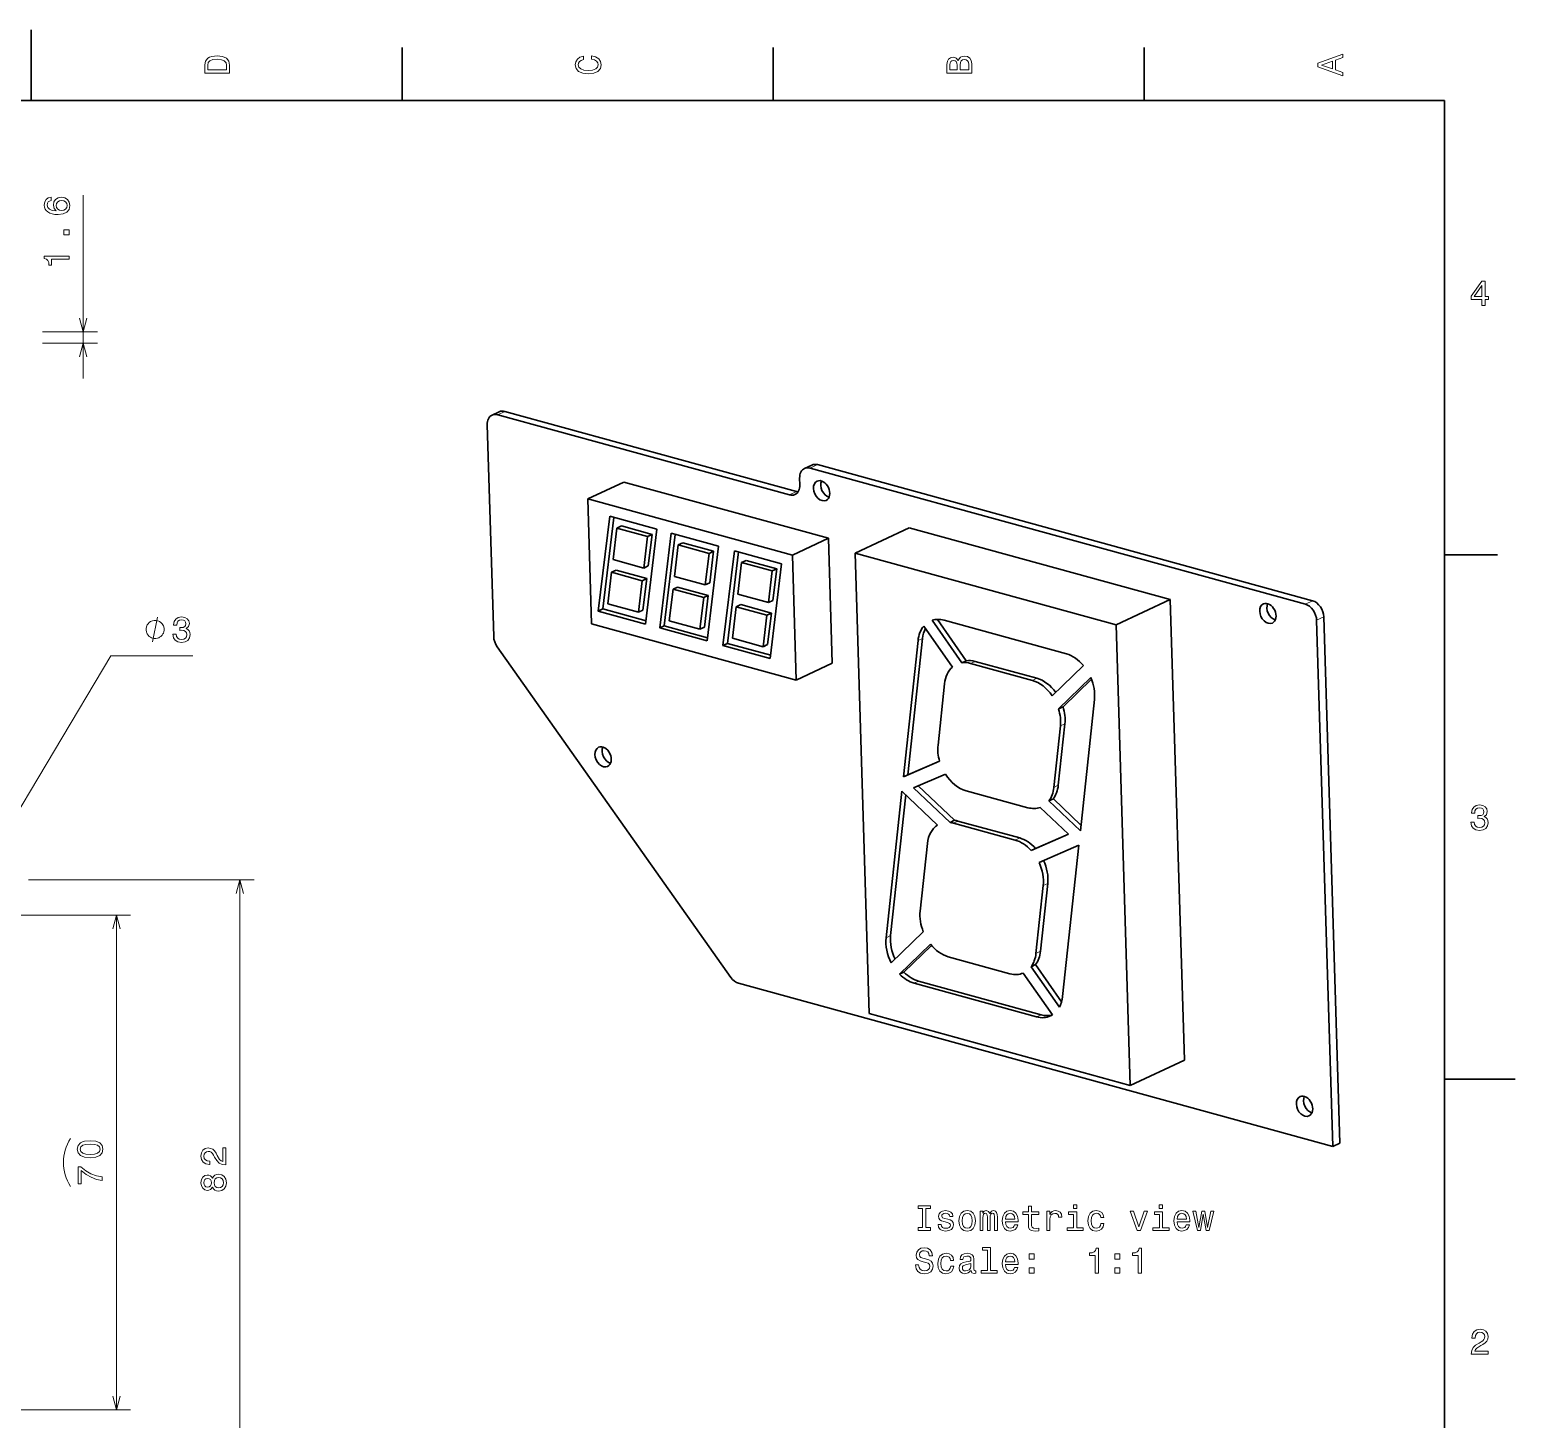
# Model space of a CAD drawing. Extents: x 0 to 420, y 0 to 297.
# Drawn here: x 209.8 to 420, y 100.4 to 297 of the extents above; entities that cross this region are included whole.
import ezdxf

# ---------------------------------------------------------------- set-up
doc = ezdxf.new("R2010")
doc.units = 0

msp = doc.modelspace()

# ---------------------------------------------------------------- linework, layer by layer
at = {"color": 7, "lineweight": 35, "ltscale": 0.25}
for p, q in [((210, 287), (210, 297)), ((410, 148.5), (420, 148.5))]:
    msp.add_line(p, q, dxfattribs=at)
at = {"color": 7, "lineweight": 35, "ltscale": 0.1875}
for p, q in [((262.5, 287), (262.5, 294.5)), ((315, 287), (315, 294.5)), ((367.5, 287), (367.5, 294.5)), ((410, 222.699997), (417.5, 222.699997))]:
    msp.add_line(p, q, dxfattribs=at)
at = {"color": 7, "lineweight": 35}
for p, q in [((410, 287), (10, 287)), ((410, 10), (410, 287)), ((317.289673, 231.163818), (276.019012, 242.512238)), ((318.30957, 231.639557), (277.03891, 242.987946)), ((275.451599, 211.129486), (274.536011, 241.073669)), ((391.314819, 216.180786), (321.247131, 235.447678)), ((390.294922, 215.705078), (320.227234, 234.971954)), ((293.870758, 232.987549), (322.821808, 225.026733)), ((288.77124, 230.608978), (317.72229, 222.648148)), ((371.187897, 216.34314), (334.229095, 226.50589)), ((363.538635, 212.775269), (326.579834, 222.938019)), ((326.579834, 222.938019), (328.57254, 157.767609)), ((373.180603, 151.172729), (371.187897, 216.34314)), ((318.263184, 204.959045), (289.312134, 212.919861)), ((365.531311, 147.604858), (363.538635, 212.775269)), ((391.891815, 213.419617), (394.169189, 138.939148)), ((392.911713, 213.895325), (395.189087, 139.414856)), ((275.950928, 209.677399), (309.00589, 162.888504)), ((333.202209, 189.223236), (330.976959, 168.507614)), ((333.751495, 188.699905), (331.61441, 168.804932)), ((355.939545, 160.166611), (358.240936, 181.591034)), ((310.103424, 162.055145), (394.169189, 138.939148)), ((328.57254, 157.767609), (365.531311, 147.604858))]:
    msp.add_line(p, q, dxfattribs=at)
at = {"color": 7, "lineweight": 13}
for p, q in [((217.382767, 247.639465), (217.382767, 273.588959)), ((197.283951, 168.118301), (221.261475, 208.375015)), ((209.610153, 176.702789), (241.547058, 176.702789)), ((239.547058, 94.702782), (239.547058, 176.702789)), ((184.610153, 171.702789), (224.065781, 171.702789)), ((222.065781, 101.702782), (222.065781, 171.702789)), ((184.610153, 101.702782), (224.065781, 101.702782))]:
    msp.add_line(p, q, dxfattribs=at)
at = {"color": 7, "lineweight": 13, "ltscale": 0.194315}
for p, q in [((211.610153, 254.239471), (219.382767, 254.239471)), ((211.610153, 252.639465), (219.382767, 252.639465))]:
    msp.add_line(p, q, dxfattribs=at)
at = {"color": 7, "lineweight": 35, "ltscale": 0.028135}
for p, q in [((275.230682, 242.46283), (276.25058, 242.938538)), ((319.438904, 234.922546), (320.458801, 235.39827)), ((394.169189, 138.939148), (395.189087, 139.414856))]:
    msp.add_line(p, q, dxfattribs=at)
at = {"color": 7, "lineweight": 13, "ltscale": 0.028135}
for p, q in [((276.019012, 242.512238), (277.03891, 242.987946)), ((320.227234, 234.971954), (321.247131, 235.447678)), ((317.289673, 231.163818), (318.30957, 231.639557)), ((390.294922, 215.705078), (391.314819, 216.180786)), ((391.891815, 213.419617), (392.911713, 213.895325))]:
    msp.add_line(p, q, dxfattribs=at)
at = {"color": 7, "lineweight": 35, "ltscale": 0.023286}
msp.add_line((318.744202, 233.533401), (318.772675, 232.602386), dxfattribs=at)
at = {"color": 7, "lineweight": 35, "ltscale": 0.140674}
for p, q in [((288.77124, 230.608978), (293.870758, 232.987549)), ((317.72229, 222.648148), (322.821808, 225.026733)), ((318.263184, 204.959045), (323.362701, 207.337616))]:
    msp.add_line(p, q, dxfattribs=at)
at = {"color": 7, "lineweight": 35, "ltscale": 0.442435}
for p, q in [((289.312134, 212.919861), (288.77124, 230.608978)), ((322.821808, 225.026733), (323.362701, 207.337616))]:
    msp.add_line(p, q, dxfattribs=at)
at = {"color": 7, "lineweight": 35, "ltscale": 0.337534}
for p, q in [((290.257477, 214.731628), (291.866974, 228.136719)), ((298.560028, 226.296295), (296.9505, 212.891205)), ((298.954559, 212.340149), (300.564056, 225.745239)), ((307.25708, 223.904816), (305.647583, 210.499725)), ((307.895721, 209.855743), (309.505219, 223.260834))]:
    msp.add_line(p, q, dxfattribs=at)
at = {"color": 7, "lineweight": 35, "ltscale": 0.326015}
for p, q in [((290.894897, 215.028946), (292.449493, 227.976547)), ((299.59198, 212.637466), (301.146576, 225.585068)), ((308.533142, 210.153076), (310.087738, 223.100677))]:
    msp.add_line(p, q, dxfattribs=at)
at = {"color": 7, "lineweight": 35, "ltscale": 0.173537}
msp.add_line((291.866974, 228.136719), (298.560028, 226.296295), dxfattribs=at)
at = {"color": 7, "lineweight": 35, "ltscale": 0.112511}
for p, q in [((292.342316, 222.005371), (292.878815, 226.473724)), ((297.863708, 225.575592), (297.327209, 221.107239)), ((306.560791, 223.184113), (306.024292, 218.715759)), ((309.98056, 217.129486), (310.517059, 221.597839)), ((297.11261, 219.319885), (296.576111, 214.851532)), ((305.172272, 216.631073), (304.635773, 212.16272)), ((309.229431, 210.873779), (309.76593, 215.342133)), ((314.750854, 214.444), (314.214355, 209.975647))]:
    msp.add_line(p, q, dxfattribs=at)
at = {"color": 7, "lineweight": 35, "ltscale": 0.017584}
for p, q in [((292.878815, 226.473724), (293.516235, 226.771057)), ((297.226288, 225.278275), (297.863708, 225.575592)), ((301.575897, 224.082245), (302.213318, 224.379578)), ((305.92337, 222.886795), (306.560791, 223.184113)), ((296.689789, 220.809906), (297.327209, 221.107239)), ((310.517059, 221.597839), (311.15448, 221.895172)), ((292.127716, 220.218018), (292.765137, 220.515335)), ((296.475189, 219.022568), (297.11261, 219.319885)), ((305.386871, 218.418427), (306.024292, 218.715759)), ((314.864532, 220.402405), (315.501953, 220.699722)), ((300.824799, 217.826538), (301.462219, 218.123856)), ((305.172272, 216.631073), (305.809692, 216.928406)), ((290.257477, 214.731628), (290.894897, 215.028946)), ((295.93869, 214.554199), (296.576111, 214.851532)), ((314.113434, 214.146683), (314.750854, 214.444)), ((314.328033, 215.934021), (314.965454, 216.231354)), ((298.954559, 212.340149), (299.59198, 212.637466)), ((304.635773, 212.16272), (305.273193, 212.460037)), ((307.895721, 209.855743), (308.533142, 210.153076)), ((313.576935, 209.678314), (314.214355, 209.975647)), ((354.004883, 187.865982), (354.642303, 188.1633)), ((351.493195, 180.852142), (352.130615, 181.14946))]:
    msp.add_line(p, q, dxfattribs=at)
at = {"color": 7, "lineweight": 35, "ltscale": 0.112721}
for p, q in [((292.878815, 226.473724), (297.226288, 225.278275)), ((293.516235, 226.771057), (297.863708, 225.575592)), ((301.575897, 224.082245), (305.92337, 222.886795)), ((302.213318, 224.379578), (306.560791, 223.184113)), ((296.689789, 220.809906), (292.342316, 222.005371)), ((310.517059, 221.597839), (314.864532, 220.402405)), ((311.15448, 221.895172), (315.501953, 220.699722)), ((292.127716, 220.218018), (296.475189, 219.022568)), ((292.765137, 220.515335), (297.11261, 219.319885)), ((305.386871, 218.418427), (301.039398, 219.613876)), ((300.824799, 217.826538), (305.172272, 216.631073)), ((301.462219, 218.123856), (305.809692, 216.928406)), ((314.328033, 215.934021), (309.98056, 217.129486)), ((295.93869, 214.554199), (291.591217, 215.749649)), ((310.403381, 215.639465), (314.750854, 214.444))]:
    msp.add_line(p, q, dxfattribs=at)
at = {"color": 7, "lineweight": 35, "ltscale": 0.112512}
for p, q in [((297.226288, 225.278275), (296.689789, 220.809906)), ((301.039398, 219.613876), (301.575897, 224.082245)), ((305.92337, 222.886795), (305.386871, 218.418427)), ((291.591217, 215.749649), (292.127716, 220.218018)), ((296.475189, 219.022568), (295.93869, 214.554199)), ((314.864532, 220.402405), (314.328033, 215.934021)), ((315.501953, 220.699722), (314.965454, 216.231354)), ((300.288269, 213.35817), (300.824799, 217.826538)), ((305.809692, 216.928406), (305.273193, 212.460037)), ((314.113434, 214.146683), (313.576935, 209.678314))]:
    msp.add_line(p, q, dxfattribs=at)
at = {"color": 7, "lineweight": 35, "ltscale": 0.173536}
for p, q in [((300.564056, 225.745239), (307.25708, 223.904816)), ((309.505219, 223.260834), (316.198242, 221.420425)), ((296.9505, 212.891205), (290.257477, 214.731628)), ((305.647583, 210.499725), (298.954559, 212.340149)), ((314.588745, 208.01532), (307.895721, 209.855743))]:
    msp.add_line(p, q, dxfattribs=at)
at = {"color": 7, "lineweight": 35, "ltscale": 0.211011}
for p, q in [((326.579834, 222.938019), (334.229095, 226.50589)), ((363.538635, 212.775269), (371.187897, 216.34314))]:
    msp.add_line(p, q, dxfattribs=at)
at = {"color": 7, "lineweight": 35, "ltscale": 0.337535}
msp.add_line((316.198242, 221.420425), (314.588745, 208.01532), dxfattribs=at)
at = {"color": 7, "lineweight": 35, "ltscale": 0.442434}
msp.add_line((317.72229, 222.648148), (318.263184, 204.959045), dxfattribs=at)
at = {"color": 7, "lineweight": 35, "ltscale": 0.158434}
for p, q in [((297.005432, 213.348694), (290.894897, 215.028946)), ((305.702515, 210.957214), (299.59198, 212.637466)), ((314.643677, 208.472824), (308.533142, 210.153076))]:
    msp.add_line(p, q, dxfattribs=at)
at = {"color": 7, "lineweight": 35, "ltscale": 0.017585}
for p, q in [((309.76593, 215.342133), (310.403381, 215.639465)), ((341.690643, 207.407471), (342.328094, 207.704803)), ((355.373322, 200.888062), (356.010773, 201.185394)), ((334.059753, 191.569641), (333.422302, 191.272308)), ((340.018341, 184.816681), (340.655792, 185.114014)), ((351.499237, 164.397064), (352.136688, 164.694397)), ((332.866882, 163.345062), (333.504333, 163.642395))]:
    msp.add_line(p, q, dxfattribs=at)
at = {"color": 7, "lineweight": 35, "ltscale": 0.112722}
for p, q in [((309.76593, 215.342133), (314.113434, 214.146683)), ((304.635773, 212.16272), (300.288269, 213.35817)), ((313.576935, 209.678314), (309.229431, 210.873779))]:
    msp.add_line(p, q, dxfattribs=at)
at = {"color": 7, "lineweight": 35, "ltscale": 0.177122}
msp.add_line((340.358459, 206.796814), (336.300568, 212.604477), dxfattribs=at)
at = {"color": 7, "lineweight": 35, "ltscale": 0.18329}
msp.add_line((337.491455, 213.417389), (341.690643, 207.407471), dxfattribs=at)
at = {"color": 7, "lineweight": 35, "ltscale": 0.178133}
msp.add_line((338.24704, 213.545609), (342.328094, 207.704803), dxfattribs=at)
at = {"color": 7, "lineweight": 35, "ltscale": 0.44898}
for p, q in [((356.491638, 208.666199), (339.175171, 213.427795)), ((334.942352, 162.062881), (352.25882, 157.301285)), ((335.579803, 162.360199), (352.896271, 157.598602))]:
    msp.add_line(p, q, dxfattribs=at)
at = {"color": 7, "lineweight": 35, "ltscale": 0.485028}
for p, q in [((335.494446, 210.562469), (333.422302, 191.272308)), ((336.131897, 210.859802), (334.059753, 191.569641))]:
    msp.add_line(p, q, dxfattribs=at)
at = {"color": 7, "lineweight": 13, "ltscale": 0.017585}
for p, q in [((335.494446, 210.562469), (336.131897, 210.859802)), ((342.935516, 207.316315), (343.572968, 207.613647)), ((351.671753, 204.914063), (352.309204, 205.211395)), ((355.637146, 198.46933), (356.274597, 198.766663)), ((354.70282, 189.771423), (355.340271, 190.068756))]:
    msp.add_line(p, q, dxfattribs=at)
at = {"color": 7, "lineweight": 13, "ltscale": 0.290067}
msp.add_line((221.261475, 208.375015), (232.864166, 208.375015), dxfattribs=at)
at = {"color": 7, "lineweight": 35, "ltscale": 0.226512}
for p, q in [((351.671753, 204.914063), (342.935516, 207.316315)), ((352.309204, 205.211395), (343.572968, 207.613647)), ((342.285858, 189.30835), (351.022095, 186.906097)), ((349.881897, 182.614746), (341.14566, 185.016998)), ((349.244446, 182.317429), (340.508209, 184.719681)), ((339.762238, 165.815018), (348.498474, 163.412766))]:
    msp.add_line(p, q, dxfattribs=at)
at = {"color": 7, "lineweight": 35, "ltscale": 0.153839}
msp.add_line((354.482056, 202.734894), (358.898956, 207.019409), dxfattribs=at)
at = {"color": 7, "lineweight": 35, "ltscale": 0.218699}
for p, q in [((339.254791, 204.450989), (338.320465, 195.753082)), ((354.70282, 189.771423), (355.637146, 198.46933)), ((355.340271, 190.068756), (356.274597, 198.766663))]:
    msp.add_line(p, q, dxfattribs=at)
at = {"color": 7, "lineweight": 35, "ltscale": 0.159119}
msp.add_line((359.941833, 205.319656), (355.373322, 200.888062), dxfattribs=at)
at = {"color": 7, "lineweight": 35, "ltscale": 0.140193}
msp.add_line((360.035889, 205.089874), (356.010773, 201.185394), dxfattribs=at)
at = {"color": 7, "lineweight": 35, "ltscale": 0.467655}
msp.add_line((358.459137, 183.622253), (360.457031, 202.221466), dxfattribs=at)
at = {"color": 7, "lineweight": 35, "ltscale": 0.139371}
msp.add_line((333.422302, 191.272308), (338.539368, 193.484665), dxfattribs=at)
at = {"color": 7, "lineweight": 35, "ltscale": 0.121858}
msp.add_line((334.059753, 191.569641), (338.533813, 193.503998), dxfattribs=at)
at = {"color": 7, "lineweight": 35, "ltscale": 0.122281}
msp.add_line((339.361023, 191.661407), (334.871429, 189.720337), dxfattribs=at)
at = {"color": 7, "lineweight": 35, "ltscale": 0.173763}
msp.add_line((338.234467, 184.428833), (333.202209, 189.223236), dxfattribs=at)
at = {"color": 7, "lineweight": 35, "ltscale": 0.177723}
msp.add_line((334.871429, 189.720337), (340.018341, 184.816681), dxfattribs=at)
at = {"color": 7, "lineweight": 35, "ltscale": 0.177181}
msp.add_line((335.524536, 190.002716), (340.655792, 185.114014), dxfattribs=at)
at = {"color": 7, "lineweight": 35, "ltscale": 0.153805}
msp.add_line((354.004883, 187.865982), (358.459137, 183.622253), dxfattribs=at)
at = {"color": 7, "lineweight": 35, "ltscale": 0.134838}
msp.add_line((354.642303, 188.1633), (358.547272, 184.442902), dxfattribs=at)
at = {"color": 7, "lineweight": 13, "ltscale": 0.017584}
for p, q in [((340.508209, 184.719681), (341.14566, 185.016998)), ((349.244446, 182.317429), (349.881897, 182.614746)), ((353.209839, 175.872696), (353.84729, 176.170013)), ((330.976959, 168.507614), (331.61441, 168.804932)), ((352.179199, 166.278091), (352.81665, 166.575409)), ((334.942352, 162.062881), (335.579803, 162.360199)), ((352.25882, 157.301285), (352.896271, 157.598602))]:
    msp.add_line(p, q, dxfattribs=at)
at = {"color": 7, "lineweight": 35, "ltscale": 0.137942}
msp.add_line((356.777618, 183.136871), (352.782745, 186.942902), dxfattribs=at)
at = {"color": 7, "lineweight": 35, "ltscale": 0.14393}
msp.add_line((351.493195, 180.852142), (356.777618, 183.136871), dxfattribs=at)
at = {"color": 7, "lineweight": 35, "ltscale": 0.126141}
msp.add_line((352.130615, 181.14946), (356.761932, 183.15181), dxfattribs=at)
at = {"color": 7, "lineweight": 35, "ltscale": 0.241245}
for p, q in [((336.827484, 181.854355), (335.796844, 172.25975)), ((352.179199, 166.278091), (353.209839, 175.872696)), ((352.81665, 166.575409), (353.84729, 176.170013))]:
    msp.add_line(p, q, dxfattribs=at)
at = {"color": 7, "lineweight": 35, "ltscale": 0.153331}
msp.add_line((358.240936, 181.591034), (352.611328, 179.157089), dxfattribs=at)
at = {"color": 7, "lineweight": 35, "ltscale": 0.157663}
msp.add_line((331.715302, 164.939377), (336.242004, 169.330399), dxfattribs=at)
at = {"color": 7, "lineweight": 35, "ltscale": 0.152554}
msp.add_line((337.246918, 167.593796), (332.866882, 163.345062), dxfattribs=at)
at = {"color": 7, "lineweight": 35, "ltscale": 0.13548}
msp.add_line((337.394135, 167.415604), (333.504333, 163.642395), dxfattribs=at)
at = {"color": 7, "lineweight": 35, "ltscale": 0.174638}
msp.add_line((351.499237, 164.397064), (355.500244, 158.670868), dxfattribs=at)
at = {"color": 7, "lineweight": 35, "ltscale": 0.160093}
msp.add_line((352.136688, 164.694397), (355.804443, 159.445114), dxfattribs=at)
at = {"color": 7, "lineweight": 35, "ltscale": 0.18048}
msp.add_line((354.506256, 157.575378), (350.371429, 163.493149), dxfattribs=at)
at = {"color": 7, "lineweight": 35, "ltscale": 0.211012}
msp.add_line((365.531311, 147.604858), (373.180603, 151.172729), dxfattribs=at)
at = {"color": 7, "lineweight": 13}
for points in [[(234.583206, 291.994965), (234.583206, 290.829987), (238.083206, 290.829987), (238.083206, 291.994965), (237.97226, 292.544678), (237.634354, 292.953186), (237.084641, 293.205353), (236.333206, 293.296112), (235.566635, 293.215424), (235.264038, 293.114563), (235.021973, 292.973358), (234.694153, 292.56485), (234.613464, 292.297546)], [(235.001801, 291.959656), (235.077438, 292.342957), (235.309433, 292.605194), (235.722977, 292.761536), (236.333206, 292.811951), (236.923264, 292.7565), (237.336807, 292.600159), (237.583923, 292.332855), (237.664612, 291.959656), (237.664612, 291.299011), (235.001801, 291.299011)], [(289.282074, 292.817017), (289.705688, 292.716156), (290.008301, 292.549713), (290.194885, 292.317719), (290.255402, 292.04541), (290.164642, 291.71759), (289.892303, 291.460388), (289.448486, 291.28891), (288.833221, 291.233429), (288.222992, 291.28891), (287.774139, 291.455353), (287.501801, 291.712555), (287.405975, 292.04541), (287.456421, 292.287476), (287.597626, 292.494232), (287.824585, 292.65564), (288.137268, 292.766571), (288.137268, 293.245697), (287.658142, 293.094391), (287.295044, 292.832153), (287.068085, 292.47406), (286.987396, 292.04541), (287.113495, 291.510803), (287.466492, 291.102325), (288.046478, 290.840057), (288.833221, 290.749298), (289.619965, 290.840057), (290.199951, 291.102325), (290.558014, 291.510803), (290.679047, 292.04541), (290.583221, 292.514404), (290.315918, 292.89267), (289.877167, 293.159943), (289.282074, 293.301147)], [(341.192017, 292.630402), (340.899506, 292.983429), (340.70282, 293.074219), (340.460754, 293.104462), (340.082489, 293.03891), (339.810181, 292.842224), (339.643738, 292.524506), (339.583221, 292.080688), (339.583221, 290.835022), (343.083221, 290.835022), (343.083221, 292.151306), (343.012604, 292.620331), (342.805847, 292.968292), (342.478027, 293.18515), (342.034241, 293.260803), (341.736694, 293.215424), (341.489563, 293.094391), (341.308014, 292.897705)], [(341.035675, 291.984863), (341.035675, 291.299011), (340.001801, 291.299011), (340.001801, 292.025208), (340.032074, 292.297546), (340.122833, 292.489197), (340.279175, 292.605194), (340.511169, 292.645538), (340.743164, 292.600159), (340.904541, 292.479126), (341.005402, 292.272339)], [(342.664642, 292.095825), (342.664642, 291.299011), (341.45929, 291.299011), (341.45929, 292.050446), (341.494598, 292.368164), (341.600525, 292.595093), (341.782074, 292.731262), (342.044312, 292.776672), (342.321686, 292.731262), (342.513336, 292.605194), (342.629333, 292.393372)], [(395.583221, 290.466858), (395.583221, 290.930847), (394.554413, 291.299011), (394.554413, 292.695984), (395.583221, 293.064117), (395.583221, 293.538177), (392.078186, 292.257202), (392.078186, 291.742798)], [(394.125732, 291.460388), (392.582489, 292), (394.125732, 292.539642)], [(212.825851, 273.281311), (212.417343, 273.185486), (212.114746, 272.963593), (211.923111, 272.620667), (211.857544, 272.176849), (211.892853, 271.879303), (211.988678, 271.622101), (212.14502, 271.395142), (212.366913, 271.203491), (212.644287, 271.052216), (212.982193, 270.941254), (213.3806, 270.870667), (213.829453, 270.850494), (214.545593, 270.931183), (215.065048, 271.178284), (215.377716, 271.576691), (215.483627, 272.121368), (215.392853, 272.610565), (215.155823, 272.983765), (214.782623, 273.22583), (214.308563, 273.311584), (213.829453, 273.22583), (213.461304, 272.993866), (213.229309, 272.635773), (213.148621, 272.191986), (213.249481, 271.71286), (213.536942, 271.354797), (212.982193, 271.43045), (212.583771, 271.591827), (212.346741, 271.838959), (212.266052, 272.181885), (212.306396, 272.434052), (212.412308, 272.625702), (212.588821, 272.75177), (212.825851, 272.817352)], [(214.313599, 272.822388), (214.631317, 272.766907), (214.873398, 272.625702), (215.03479, 272.398743), (215.08522, 272.116333), (215.03479, 271.818787), (214.878448, 271.591827), (214.636368, 271.445587), (214.318649, 271.400208), (214.005966, 271.450623), (213.768936, 271.591827), (213.617645, 271.823822), (213.562164, 272.136505), (213.617645, 272.408844), (213.763885, 272.625702), (214.000916, 272.766907)], [(215.382767, 267.986938), (215.382767, 268.682892), (214.631317, 268.682892), (214.631317, 267.986938)], [(215.382767, 264.508118), (215.382767, 264.967041), (211.857544, 264.967041), (211.857544, 264.624115), (212.165192, 264.533325), (212.371964, 264.351776), (212.492996, 264.074402), (212.53334, 263.691101), (212.891418, 263.691101), (212.891418, 264.508118)], [(415.277374, 257.966766), (415.731262, 257.966766), (415.731262, 258.834198), (416.23056, 258.834198), (416.23056, 259.237671), (415.731262, 259.237671), (415.731262, 261.391113), (415.272339, 261.391113), (413.739197, 259.278015), (413.739197, 258.834198), (415.277374, 258.834198)], [(414.162842, 259.237671), (415.277374, 260.806091), (415.277374, 259.237671)], [(228.828156, 212.125031), (228.828156, 212.241699), (228.769806, 212.475037), (228.711487, 212.650024), (228.653137, 212.766693), (228.536484, 212.941681), (228.361481, 213.116699), (228.186493, 213.233368), (228.069824, 213.291687), (227.894806, 213.350037), (227.661484, 213.408356), (227.544815, 213.408356), (227.428146, 213.408356), (227.194824, 213.350037), (227.019806, 213.291687), (226.903137, 213.233368), (226.728149, 213.116699), (226.553146, 212.941681), (226.436493, 212.766693), (226.378143, 212.650024), (226.319824, 212.475037), (226.261475, 212.241699), (226.261475, 212.125031), (226.261475, 212.008362), (226.319824, 211.775024), (226.378143, 211.600037), (226.436493, 211.483368), (226.553146, 211.30835), (226.728149, 211.133362), (226.903137, 211.016693), (227.019806, 210.958359), (227.194824, 210.900024), (227.428146, 210.84169), (227.544815, 210.84169), (227.661484, 210.84169), (227.894806, 210.900024), (228.069824, 210.958359), (228.186493, 211.016693), (228.361481, 211.133362), (228.536484, 211.30835), (228.653137, 211.483368), (228.711487, 211.600037), (228.769806, 211.775024), (228.828156, 212.008362)], [(230.075256, 211.474457), (230.075256, 211.439148), (230.15596, 210.954987), (230.39299, 210.591888), (230.76619, 210.359894), (231.260422, 210.274155), (231.784912, 210.359894), (232.178284, 210.581787), (232.43045, 210.934814), (232.52124, 211.388702), (232.480896, 211.686249), (232.369934, 211.928345), (232.188385, 212.114929), (231.946304, 212.251099), (232.274109, 212.523438), (232.390106, 212.957153), (232.314453, 213.350525), (232.097595, 213.648071), (231.744568, 213.834686), (231.260422, 213.900238), (230.806534, 213.81955), (230.458557, 213.597656), (230.231598, 213.244629), (230.15596, 212.775604), (230.15596, 212.740295), (230.604797, 212.740295), (230.645142, 213.063049), (230.776276, 213.295044), (230.988098, 213.436249), (231.285645, 213.486694), (231.547882, 213.44635), (231.739532, 213.340454), (231.85553, 213.168976), (231.900909, 212.936981), (231.85553, 212.68985), (231.734497, 212.523438), (231.522675, 212.422577), (231.235199, 212.392303), (231.038513, 212.397369), (231.038513, 211.998932), (231.285645, 212.009033), (231.603363, 211.963654), (231.840393, 211.84259), (231.981598, 211.645905), (232.032043, 211.388702), (231.976563, 211.096207), (231.830307, 210.879349), (231.598328, 210.743179), (231.29068, 210.697784), (230.972961, 210.74823), (230.740967, 210.899521), (230.594727, 211.141602), (230.539246, 211.474457)], [(413.729126, 184.866226), (413.729126, 184.830917), (413.809814, 184.346771), (414.046844, 183.983658), (414.420044, 183.751663), (414.914276, 183.665939), (415.438782, 183.751663), (415.832153, 183.973572), (416.08429, 184.326599), (416.175079, 184.780487), (416.134735, 185.078033), (416.023773, 185.320114), (415.842224, 185.506714), (415.600159, 185.642883), (415.927948, 185.915222), (416.043945, 186.348938), (415.968292, 186.74231), (415.751434, 187.039856), (415.398407, 187.226456), (414.914276, 187.292023), (414.460388, 187.211319), (414.112396, 186.989426), (413.885468, 186.636398), (413.809814, 186.167374), (413.809814, 186.13208), (414.258636, 186.13208), (414.299011, 186.454834), (414.430115, 186.686829), (414.641937, 186.828033), (414.939484, 186.878479), (415.201721, 186.83812), (415.393372, 186.732224), (415.509369, 186.560745), (415.554749, 186.328766), (415.509369, 186.081635), (415.388336, 185.915222), (415.176514, 185.814346), (414.889069, 185.784088), (414.692383, 185.789139), (414.692383, 185.390717), (414.939484, 185.400803), (415.257202, 185.355423), (415.494232, 185.234375), (415.635468, 185.037689), (415.685883, 184.780487), (415.630402, 184.487976), (415.484161, 184.271118), (415.252167, 184.134949), (414.944519, 184.089569), (414.626801, 184.139999), (414.394806, 184.29129), (414.248566, 184.533371), (414.193085, 184.866226)], [(218.356125, 137.355377), (219.147919, 137.43103), (219.712753, 137.66806), (220.055695, 138.046295), (220.166656, 138.570801), (220.055695, 139.09024), (219.712753, 139.468491), (219.147919, 139.70047), (218.356125, 139.781158), (217.569382, 139.70047), (217.256714, 139.604645), (216.999496, 139.468491), (216.656555, 139.09024), (216.540573, 138.570801), (216.656555, 138.046295), (217.004547, 137.66806), (217.569382, 137.43103)], [(218.356125, 137.839523), (217.745895, 137.879868), (217.307144, 138.005951), (217.049927, 138.232895), (216.959152, 138.570801), (217.049927, 138.903641), (217.307144, 139.130585), (217.745895, 139.256668), (218.356125, 139.297012), (218.971405, 139.256668), (219.410156, 139.130585), (219.667374, 138.903641), (219.753113, 138.570801), (219.667374, 138.232895), (219.410156, 138.005951), (218.971405, 137.879868)], [(237.547058, 136.34024), (237.547058, 138.745865), (237.113342, 138.745865), (237.113342, 136.844574), (236.876312, 136.95047), (236.679626, 137.132034), (236.321564, 137.691833), (236.170258, 137.98938), (235.9534, 138.322235), (235.701233, 138.559265), (235.403687, 138.695435), (235.065796, 138.745865), (234.642151, 138.660126), (234.309296, 138.423096), (234.097488, 138.059982), (234.021851, 137.590973), (234.107574, 137.106812), (234.344604, 136.738663), (234.722839, 136.501633), (235.222137, 136.420929), (235.292725, 136.420929), (235.292725, 136.879868), (235.25238, 136.879868), (234.909454, 136.925262), (234.657288, 137.061432), (234.495911, 137.27829), (234.44043, 137.56575), (234.49086, 137.858261), (234.616943, 138.075119), (234.813629, 138.216324), (235.060745, 138.266754), (235.292725, 138.231445), (235.48941, 138.135635), (235.660889, 137.974243), (235.812195, 137.75235), (235.973572, 137.454803), (236.286255, 136.960556), (236.61911, 136.612579), (237.022552, 136.405807), (237.531921, 136.34024)], [(220.065781, 134.133759), (220.065781, 134.643127), (219.233643, 134.809555), (218.457001, 135.102051), (217.735809, 135.51561), (217.060028, 136.055237), (216.641434, 136.055237), (216.641434, 133.654648), (217.100372, 133.654648), (217.100372, 135.571075), (217.781204, 135.016327), (218.492294, 134.597733), (219.248779, 134.305237)], [(235.660889, 133.209412), (235.802094, 132.952209), (235.998779, 132.775696), (236.245911, 132.664734), (236.543457, 132.62944), (236.99231, 132.710129), (237.340286, 132.942108), (237.562195, 133.320358), (237.647919, 133.834778), (237.562195, 134.344131), (237.340286, 134.722382), (236.99231, 134.954361), (236.543457, 135.0401), (236.245911, 134.999756), (235.998779, 134.893845), (235.802094, 134.712296), (235.660889, 134.460129), (235.539856, 134.661865), (235.373428, 134.80307), (235.171692, 134.888794), (234.924591, 134.919067), (234.566513, 134.838379), (234.279053, 134.626556), (234.092438, 134.283615), (234.021851, 133.834778), (234.092438, 133.380875), (234.279053, 133.037933), (234.566513, 132.821075), (234.924591, 132.745422), (235.171692, 132.770645), (235.373428, 132.856384)], [(236.533371, 133.113586), (236.266083, 133.158981), (236.064346, 133.305237), (235.933228, 133.532181), (235.887833, 133.834778), (235.933228, 134.132324), (236.064346, 134.359268), (236.266083, 134.505524), (236.533371, 134.555954), (236.820831, 134.505524), (237.037689, 134.359268), (237.178894, 134.132324), (237.224289, 133.834778), (237.178894, 133.532181), (237.037689, 133.305237), (236.820831, 133.158981)], [(234.964935, 133.224533), (234.743027, 133.264893), (234.571564, 133.385925), (234.465637, 133.57756), (234.425293, 133.834778), (234.465637, 134.086929), (234.571564, 134.278564), (234.743027, 134.399612), (234.964935, 134.445007), (235.191864, 134.399612), (235.368378, 134.278564), (235.484375, 134.086929), (235.519684, 133.834778), (235.47934, 133.57756), (235.368378, 133.385925), (235.191864, 133.264893)], [(336.14801, 127.506142), (335.502502, 127.506142), (335.502502, 127.082512), (337.257538, 127.082512), (337.257538, 127.506142), (336.612, 127.506142), (336.612, 130.158875), (337.257538, 130.158875), (337.257538, 130.58252), (335.502502, 130.58252), (335.502502, 130.158875), (336.14801, 130.158875)], [(351.111267, 129.321701), (351.111267, 127.96508), (351.141541, 127.526314), (351.282745, 127.223724), (351.565186, 127.047211), (352.044281, 126.986694), (352.568787, 127.011909), (352.568787, 127.395195), (352.185486, 127.364929), (351.837494, 127.405281), (351.650909, 127.531357), (351.570221, 127.743172), (351.555084, 128.040726), (351.555084, 129.321701), (352.568787, 129.321701), (352.568787, 129.699951), (351.555084, 129.699951), (351.555084, 130.49173), (351.111267, 130.49173), (351.111267, 129.699951), (350.344696, 129.699951), (350.344696, 129.321701)], [(357.959991, 130.703552), (357.490967, 130.703552), (357.490967, 130.199234), (357.959991, 130.199234)], [(370.104065, 130.703552), (369.63504, 130.703552), (369.63504, 130.199234), (370.104065, 130.199234)], [(339.698456, 128.661041), (339.269775, 128.761902), (338.952057, 128.877899), (338.846161, 129.114929), (338.876404, 129.281357), (338.98233, 129.40239), (339.153778, 129.478043), (339.400909, 129.508301), (339.637939, 129.478043), (339.824524, 129.387268), (339.945587, 129.251099), (339.996002, 129.06955), (340.429718, 129.06955), (340.429718, 129.079636), (340.354065, 129.40744), (340.147308, 129.664642), (339.824524, 129.826035), (339.400909, 129.886551), (338.972229, 129.826035), (338.659546, 129.659607), (338.46286, 129.412476), (338.402344, 129.099808), (338.447723, 128.797211), (338.588959, 128.585388), (338.820923, 128.434097), (339.158844, 128.328186), (339.653076, 128.207153), (339.955658, 128.08107), (340.036346, 127.980209), (340.06662, 127.828911), (340.02121, 127.642311), (339.900177, 127.501099), (339.703491, 127.410324), (339.441254, 127.380066), (339.163879, 127.410324), (338.962158, 127.516228), (338.825989, 127.687698), (338.770508, 127.924728), (338.341827, 127.924728), (338.412445, 127.521271), (338.619202, 127.228767), (338.947021, 127.052254), (339.400909, 126.986694), (339.874969, 127.052254), (340.222961, 127.228767), (340.434753, 127.511185), (340.510406, 127.879341), (340.454926, 128.197067), (340.298584, 128.413925), (340.041382, 128.55513)], [(341.276978, 128.434097), (341.357666, 127.818825), (341.589661, 127.364929), (341.957825, 127.082512), (342.452057, 126.986694), (342.941254, 127.082512), (343.309418, 127.359886), (343.541382, 127.813782), (343.627136, 128.434097), (343.541382, 129.049377), (343.309418, 129.508301), (342.941254, 129.785675), (342.452057, 129.886551), (341.957825, 129.785675), (341.589661, 129.503265), (341.357666, 129.049377)], [(341.730865, 128.439133), (341.776276, 128.893036), (341.91748, 129.22084), (342.144409, 129.422577), (342.452057, 129.493179), (342.754639, 129.422577), (342.981598, 129.225891), (343.122803, 128.893036), (343.173248, 128.439133), (343.122803, 127.980209), (342.981598, 127.647354), (342.754639, 127.445625), (342.452057, 127.380066), (342.144409, 127.445625), (341.91748, 127.647354), (341.776276, 127.980209)], [(344.267609, 127.082512), (344.676117, 127.082512), (344.676117, 128.893036), (344.701324, 129.165359), (344.776978, 129.362045), (344.892975, 129.478043), (345.044281, 129.523438), (345.165314, 129.483093), (345.246002, 129.382217), (345.286346, 129.210754), (345.301483, 128.98381), (345.301483, 127.082512), (345.684753, 127.082512), (345.684753, 128.893036), (345.709991, 129.160324), (345.785645, 129.35701), (345.906677, 129.478043), (346.057953, 129.523438), (346.179016, 129.483093), (346.259705, 129.382217), (346.31012, 128.98381), (346.31012, 127.082512), (346.718628, 127.082512), (346.718628, 128.953552), (346.69342, 129.341873), (346.612732, 129.639435), (346.451324, 129.820984), (346.189087, 129.886551), (345.881439, 129.785675), (345.644409, 129.493179), (345.457825, 129.78064), (345.145142, 129.886551), (344.857666, 129.785675), (344.66098, 129.503265), (344.66098, 129.790726), (344.267609, 129.790726)], [(347.868469, 128.308014), (349.643707, 128.308014), (349.648743, 128.514786), (349.568054, 129.094757), (349.346161, 129.528473), (348.993134, 129.790726), (348.524109, 129.886551), (348.065186, 129.785675), (347.712158, 129.503265), (347.485199, 129.044327), (347.40451, 128.439133), (347.480164, 127.818825), (347.707092, 127.364929), (348.055084, 127.082512), (348.508972, 126.986694), (348.902344, 127.052254), (349.225098, 127.223724), (349.462158, 127.496056), (349.598297, 127.859169), (349.159546, 127.859169), (349.068787, 127.65744), (348.937653, 127.506142), (348.564453, 127.385109), (348.276978, 127.440582), (348.06012, 127.617096), (347.918915, 127.904556), (347.868469, 128.292892)], [(347.868469, 128.681213), (347.92395, 129.029205), (348.06012, 129.286407), (348.266907, 129.442749), (348.539246, 129.498215), (348.806519, 129.442749), (349.013306, 129.286407), (349.139374, 129.029205), (349.184753, 128.681213)], [(353.718628, 127.082512), (354.162445, 127.082512), (354.162445, 128.630783), (354.207825, 129.003983), (354.343994, 129.271271), (354.565887, 129.432663), (354.863434, 129.488129), (355.085327, 129.452835), (355.25177, 129.351959), (355.352631, 129.180496), (355.387939, 128.948502), (355.836792, 128.948502), (355.776276, 129.35701), (355.609833, 129.649521), (355.332458, 129.826035), (354.954224, 129.886551), (354.697021, 129.846207), (354.475098, 129.745331), (354.278442, 129.573868), (354.12207, 129.341873), (354.12207, 129.790726), (353.718628, 129.790726)], [(357.944855, 127.455711), (357.944855, 129.699951), (356.805084, 129.699951), (356.805084, 129.321701), (357.501038, 129.321701), (357.501038, 127.455711), (356.593262, 127.455711), (356.593262, 127.082512), (358.862732, 127.082512), (358.862732, 127.455711)], [(361.34903, 128.893036), (361.787781, 128.893036), (361.697021, 129.296494), (361.480164, 129.614212), (361.142273, 129.810898), (360.703491, 129.886551), (360.21936, 129.785675), (359.851196, 129.503265), (359.619202, 129.044327), (359.538513, 128.429047), (359.614166, 127.818825), (359.841095, 127.364929), (360.199188, 127.082512), (360.688354, 126.986694), (361.122101, 127.06234), (361.459991, 127.274155), (361.691956, 127.60701), (361.792847, 128.050812), (361.369202, 128.050812), (361.293549, 127.768394), (361.152344, 127.556572), (360.950623, 127.425453), (360.703491, 127.385109), (360.395874, 127.450668), (360.17395, 127.652397), (360.037781, 127.980209), (359.992401, 128.444183), (360.037781, 128.898071), (360.179016, 129.225891), (360.405945, 129.427612), (360.703491, 129.498215), (360.965759, 129.452835), (361.162445, 129.336838), (361.293549, 129.145187)], [(366.50824, 127.082512), (366.977264, 127.082512), (367.965759, 129.790726), (367.506805, 129.790726), (366.74527, 127.60701), (365.968628, 129.790726), (365.504639, 129.790726)], [(370.088928, 127.455711), (370.088928, 129.699951), (368.949158, 129.699951), (368.949158, 129.321701), (369.645142, 129.321701), (369.645142, 127.455711), (368.737366, 127.455711), (368.737366, 127.082512), (371.006805, 127.082512), (371.006805, 127.455711)], [(372.156677, 128.308014), (373.931885, 128.308014), (373.93692, 128.514786), (373.856232, 129.094757), (373.634338, 129.528473), (373.281311, 129.790726), (372.812286, 129.886551), (372.353363, 129.785675), (372.000336, 129.503265), (371.773376, 129.044327), (371.692688, 128.439133), (371.768341, 127.818825), (371.99527, 127.364929), (372.343262, 127.082512), (372.79715, 126.986694), (373.190521, 127.052254), (373.513306, 127.223724), (373.750336, 127.496056), (373.886505, 127.859169), (373.447723, 127.859169), (373.356964, 127.65744), (373.22583, 127.506142), (372.852631, 127.385109), (372.565155, 127.440582), (372.348297, 127.617096), (372.207092, 127.904556), (372.156677, 128.292892)], [(372.156677, 128.681213), (372.212128, 129.029205), (372.348297, 129.286407), (372.555084, 129.442749), (372.827423, 129.498215), (373.094696, 129.442749), (373.301483, 129.286407), (373.427551, 129.029205), (373.472961, 128.681213)], [(375.444855, 127.082512), (375.848297, 129.382217), (376.25177, 127.082512), (376.675385, 127.082512), (377.341095, 129.790726), (376.912415, 129.790726), (376.463593, 127.491013), (376.065155, 129.790726), (375.626404, 129.790726), (375.227997, 127.491013), (374.779144, 129.790726), (374.355499, 129.790726), (375.02121, 127.082512)], [(335.583191, 122.190582), (335.124237, 122.190582), (335.225098, 121.655998), (335.477264, 121.262627), (335.865601, 121.025597), (336.390106, 120.939865), (336.909546, 121.020554), (337.297882, 121.242455), (337.544983, 121.590439), (337.635773, 122.04937), (337.56012, 122.462914), (337.348297, 122.730209), (337.005371, 122.906723), (336.546448, 123.037842), (336.153076, 123.133667), (335.895874, 123.244614), (335.749603, 123.405998), (335.704224, 123.658157), (335.749603, 123.885109), (335.880737, 124.05658), (336.082458, 124.172569), (336.359833, 124.212914), (336.642273, 124.162483), (336.864166, 124.026314), (337.010406, 123.79937), (337.081024, 123.491737), (337.539948, 123.491737), (337.539948, 123.501823), (337.459259, 123.975883), (337.222229, 124.328911), (336.84903, 124.550812), (336.344696, 124.626457), (335.890808, 124.550812), (335.537781, 124.338997), (335.310852, 124.011185), (335.230164, 123.587555), (335.295715, 123.209312), (335.487366, 122.95211), (335.789948, 122.78064), (336.203491, 122.649513), (336.612, 122.533524), (336.919647, 122.422569), (337.106232, 122.261185), (337.171783, 121.99894), (337.111267, 121.731651), (336.954926, 121.529922), (336.717896, 121.403839), (336.410278, 121.363495), (336.067322, 121.418968), (335.805084, 121.580353), (335.638641, 121.842598)], [(345.326691, 124.283524), (345.326691, 121.408882), (344.413879, 121.408882), (344.413879, 121.035683), (346.678284, 121.035683), (346.678284, 121.408882), (345.770508, 121.408882), (345.770508, 124.656723), (344.630737, 124.656723), (344.630737, 124.283524)], [(360.577423, 121.035683), (361.036346, 121.035683), (361.036346, 124.560898), (360.69342, 124.560898), (360.602631, 124.253265), (360.421082, 124.046494), (360.143707, 123.925453), (359.760406, 123.885109), (359.760406, 123.527039), (360.577423, 123.527039)], [(366.649475, 121.035683), (367.108398, 121.035683), (367.108398, 124.560898), (366.765442, 124.560898), (366.674683, 124.253265), (366.493134, 124.046494), (366.215759, 123.925453), (365.832458, 123.885109), (365.832458, 123.527039), (366.649475, 123.527039)], [(340.096863, 122.846199), (340.535645, 122.846199), (340.444855, 123.249657), (340.227997, 123.567383), (339.890106, 123.764069), (339.451324, 123.839714), (338.967194, 123.738853), (338.59903, 123.456429), (338.367035, 122.997498), (338.286346, 122.382225), (338.362, 121.771996), (338.588959, 121.3181), (338.947021, 121.035683), (339.436218, 120.939865), (339.869934, 121.015511), (340.207825, 121.227325), (340.439819, 121.560181), (340.54068, 122.003983), (340.117035, 122.003983), (340.041382, 121.721565), (339.900177, 121.509743), (339.698456, 121.378624), (339.451324, 121.33828), (339.143707, 121.403839), (338.921783, 121.605568), (338.785645, 121.93338), (338.740234, 122.397354), (338.785645, 122.851242), (338.926849, 123.179054), (339.153778, 123.380783), (339.451324, 123.451385), (339.713593, 123.405998), (339.910278, 123.290009), (340.041382, 123.098366)], [(343.016907, 121.38871), (343.016907, 121.373581), (343.042114, 121.20211), (343.117767, 121.08107), (343.435486, 120.985252), (343.682617, 121.025597), (343.682617, 121.368538), (343.576691, 121.353409), (343.435486, 121.418968), (343.410278, 121.620697), (343.410278, 123.022713), (343.349762, 123.380783), (343.173248, 123.632942), (342.865601, 123.784241), (342.431885, 123.839714), (342.00824, 123.779198), (341.695587, 123.607727), (341.498901, 123.340439), (341.433319, 122.987411), (341.433319, 122.957153), (341.831726, 122.957153), (341.867035, 123.168968), (341.977997, 123.320267), (342.159546, 123.411041), (342.416748, 123.446342), (342.663879, 123.421127), (342.840393, 123.345482), (342.946289, 123.214355), (342.981598, 123.032799), (342.961426, 122.820984), (342.880737, 122.71508), (342.679016, 122.664642), (342.300751, 122.624298), (341.867035, 122.533524), (341.559418, 122.372139), (341.377838, 122.11998), (341.322388, 121.74678), (341.372803, 121.413925), (341.529144, 121.166809), (341.781311, 121.010468), (342.129303, 120.954994), (342.598297, 121.060898)], [(342.966461, 121.98381), (342.905945, 121.721565), (342.744568, 121.519829), (342.502502, 121.38871), (342.204926, 121.343323), (342.013306, 121.368538), (341.877136, 121.449226), (341.791382, 121.590439), (341.766174, 121.787125), (341.786346, 121.963638), (341.867035, 122.089714), (342.189819, 122.230927), (342.598297, 122.291443), (342.966461, 122.412483)], [(347.868469, 122.261185), (349.643707, 122.261185), (349.648743, 122.467957), (349.568054, 123.047928), (349.346161, 123.481651), (348.993134, 123.743896), (348.524109, 123.839714), (348.065186, 123.738853), (347.712158, 123.456429), (347.485199, 122.997498), (347.40451, 122.392311), (347.480164, 121.771996), (347.707092, 121.3181), (348.055084, 121.035683), (348.508972, 120.939865), (348.902344, 121.005424), (349.225098, 121.176895), (349.462158, 121.449226), (349.598297, 121.81234), (349.159546, 121.81234), (349.068787, 121.610611), (348.937653, 121.459312), (348.564453, 121.33828), (348.276978, 121.393753), (348.06012, 121.570267), (347.918915, 121.857727), (347.868469, 122.246056)], [(347.868469, 122.634384), (347.92395, 122.982368), (348.06012, 123.239571), (348.266907, 123.395912), (348.539246, 123.451385), (348.806519, 123.395912), (349.013306, 123.239571), (349.139374, 122.982368), (349.184753, 122.634384)], [(351.212158, 122.992455), (351.908112, 122.992455), (351.908112, 123.743896), (351.212158, 123.743896)], [(363.356232, 122.992455), (364.052185, 122.992455), (364.052185, 123.743896), (363.356232, 123.743896)], [(351.212158, 121.035683), (351.908112, 121.035683), (351.908112, 121.787125), (351.212158, 121.787125)], [(363.356232, 121.035683), (364.052185, 121.035683), (364.052185, 121.787125), (363.356232, 121.787125)], [(413.76947, 109.566788), (416.175079, 109.566788), (416.175079, 110.000504), (414.273773, 110.000504), (414.3797, 110.237534), (414.561249, 110.434219), (415.121033, 110.79229), (415.418579, 110.943588), (415.751434, 111.160446), (415.988464, 111.412613), (416.124634, 111.710159), (416.175079, 112.048058), (416.089355, 112.471687), (415.852325, 112.804543), (415.489197, 113.016357), (415.020172, 113.092003), (414.536041, 113.006271), (414.167877, 112.769234), (413.930847, 112.390999), (413.850159, 111.891716), (413.850159, 111.821114), (414.309082, 111.821114), (414.309082, 111.861458), (414.354462, 112.204399), (414.490631, 112.456558), (414.707489, 112.617943), (414.994965, 112.673416), (415.287476, 112.622986), (415.504333, 112.496902), (415.645538, 112.300217), (415.695984, 112.053101), (415.660675, 111.821114), (415.56485, 111.624428), (415.403473, 111.452957), (415.181549, 111.301659), (414.884003, 111.140274), (414.389771, 110.827591), (414.041779, 110.494743), (413.835022, 110.091286), (413.76947, 109.581917)]]:
    msp.add_lwpolyline(points, close=True, dxfattribs=at)
for points in [[(216.865128, 256.171326), (217.382767, 254.239471), (217.900406, 256.171326)], [(217.900406, 250.707626), (217.382767, 252.639465), (216.865128, 250.707626)], [(227.194824, 210.375031), (227.894806, 213.875031)], [(240.064697, 174.770935), (239.547058, 176.702789), (239.029419, 174.770935)], [(222.58342, 169.770935), (222.065781, 171.702789), (221.548141, 169.770935)], [(221.548141, 103.634636), (222.065781, 101.702782), (222.58342, 103.634636)]]:
    msp.add_lwpolyline(points, dxfattribs=at)
msp.add_arc((220.798355, 136.702789), 6.232576, 147.092919, 212.907081, dxfattribs=at)
at = {"color": 7, "lineweight": 35}
for centre, major_axis, start_param, end_param in [((276.075928, 240.650223), (0.845428, -1.812531), 3.1414718378, 4.1686312726), ((276.075928, 240.650223), (0.845428, -1.812531), 2.5978349458, 3.1414718378), ((277.095856, 241.125946), (0.845428, -1.812531), 2.5978349458, 3.1414718378), ((321.304047, 233.585663), (0.845428, -1.812531), 2.5978349458, 3.1414718378), ((320.284149, 233.109955), (0.845428, -1.812531), 3.1414718378, 4.1686312726), ((320.284149, 233.109955), (0.845428, -1.812531), 2.5978349458, 3.1414718378), ((321.85257, 231.755493), (-0.634064, 1.35939), 3.1414718378, 6.2830644913), ((317.232727, 233.025848), (0.845428, -1.812531), 6.2830644913, 7.3102239262), ((318.252625, 233.501556), (0.845428, -1.812531), 5.7394275994, 5.8762399318), ((321.85257, 231.755493), (-0.634064, 1.35939), 6.2830644913, 7.3102239262), ((321.85257, 231.755493), (-0.634064, 1.35939), 1.027038619, 3.1414718378), ((322.872467, 232.231216), (0.634064, -1.35939), 3.6975314848, 5.7272478276), ((317.232727, 233.025848), (0.845428, -1.812531), 5.7394275994, 6.2830644913), ((384.990509, 214.394135), (-0.634064, 1.35939), 6.2830644913, 7.3102239262), ((384.990509, 214.394135), (-0.634064, 1.35939), 1.027038619, 3.1414718378), ((384.990509, 214.394135), (-0.634064, 1.35939), 3.1414718378, 6.2830644913), ((386.010406, 214.869843), (0.634064, -1.35939), 3.6975314848, 5.7272478276), ((390.351868, 213.843063), (0.845428, -1.812531), 1.027038619, 2.5978349458), ((391.371765, 214.318787), (0.845428, -1.812531), 1.027038619, 2.5978349458), ((339.317505, 208.772766), (2.113556, -4.531326), 3.4605362475, 4.0079596623), ((339.317505, 208.772766), (2.113556, -4.531326), 2.5978349458, 3.0547017121), ((276.991547, 210.706055), (0.845428, -1.812531), 4.1686312726, 4.9611215157), ((339.954956, 209.070099), (-2.113556, 4.531326), 0.5143885325, 0.8663670087), ((356.633972, 204.011169), (2.113556, -4.531326), 1.9323902674, 2.5978349458), ((343.07785, 202.661285), (2.113556, -4.531326), 3.3445387684, 4.0079596623), ((343.07785, 202.661285), (2.113556, -4.531326), 2.5978349458, 2.9292327291), ((343.715302, 202.958618), (-2.113556, 4.531326), 5.7394275994, 6.0708253827), ((351.814087, 200.259033), (2.113556, -4.531326), 1.7958932797, 2.5978349458), ((352.451538, 200.556366), (-2.113556, 4.531326), 4.9848488493, 5.7394275994), ((356.633972, 204.011169), (2.113556, -4.531326), 0.8663670087, 1.5282947667), ((351.814087, 200.259033), (2.113556, -4.531326), 0.8663670087, 1.382797662), ((352.451538, 200.556366), (-2.113556, 4.531326), 4.0079596623, 4.5243903156), ((290.936981, 194.09761), (-0.634064, 1.35939), 3.1414718378, 6.2830644913), ((291.956879, 194.573334), (0.634064, -1.35939), 3.6975314848, 5.7272478276), ((342.143524, 193.963379), (2.113556, -4.531326), 4.0079596623, 4.4926892344), ((290.936981, 194.09761), (-0.634064, 1.35939), 6.2830644913, 7.3102239262), ((290.936981, 194.09761), (-0.634064, 1.35939), 1.027038619, 3.1414718378), ((342.143524, 193.963379), (2.113556, -4.531326), 4.8954057502, 5.7394275994), ((350.879761, 191.561127), (2.113556, -4.531326), 0.3654641754, 0.8663670087), ((351.517212, 191.858459), (-2.113556, 4.531326), 3.507056829, 4.0079596623), ((341.287994, 180.361969), (-2.113556, 4.531326), 5.7394275994, 5.8673182041), ((350.879761, 191.561127), (2.113556, -4.531326), 5.7394275994, 6.2191100991), ((340.650543, 180.064651), (2.113556, -4.531326), 3.2387670029, 4.0079596623), ((340.650543, 180.064651), (2.113556, -4.531326), 2.5978349458, 2.7257255505), ((349.38678, 177.662399), (2.113556, -4.531326), 1.9823891606, 2.5978349458), ((350.024231, 177.959717), (-2.113556, 4.531326), 5.1239818142, 5.7394275994), ((349.38678, 177.662399), (2.113556, -4.531326), 0.8663670087, 1.5691009009), ((350.024231, 177.959717), (-2.113556, 4.531326), 4.0079596623, 4.7066629251), ((339.619904, 170.470047), (2.113556, -4.531326), 4.0079596623, 4.6332944072), ((334.800018, 166.717911), (2.113556, -4.531326), 4.0079596623, 4.7740031688), ((335.437469, 167.015244), (-2.113556, 4.531326), 0.8663670087, 1.5840123647), ((339.619904, 170.470047), (2.113556, -4.531326), 5.0388669769, 5.7394275994), ((348.35614, 168.067795), (2.113556, -4.531326), 0.3735032355, 0.8663670087), ((348.993591, 168.365112), (-2.113556, 4.531326), 3.5150958891, 4.0079596623), ((310.046509, 163.91716), (0.845428, -1.812531), 4.9611215157, 5.7394275994), ((334.800018, 166.717911), (2.113556, -4.531326), 5.1768123199, 5.7394275994), ((335.437469, 167.015244), (-2.113556, 4.531326), 2.0352196663, 2.5978349458), ((348.35614, 168.067795), (2.113556, -4.531326), 5.7394275994, 6.2529705033), ((352.116486, 161.956314), (2.113556, -4.531326), 0.4916279415, 0.8663670087), ((352.116486, 161.956314), (2.113556, -4.531326), 5.7394275994, 6.2831859156), ((352.753937, 162.253632), (-2.113556, 4.531326), 2.5978349458, 3.0312487693), ((352.116486, 161.956314), (2.113556, -4.531326), 0.0000006084, 0.0884336393), ((390.176971, 144.652786), (-0.634064, 1.35939), 6.2830644913, 7.3102239262), ((390.176971, 144.652786), (-0.634064, 1.35939), 3.1414718378, 6.2830644913), ((391.196869, 145.12851), (0.634064, -1.35939), 3.6975314848, 5.7272478276), ((390.176971, 144.652786), (-0.634064, 1.35939), 1.027038619, 3.1414718378)]:
    msp.add_ellipse(centre, major_axis=major_axis, ratio=0.710824, start_param=start_param, end_param=end_param, dxfattribs=at)

doc.saveas('drawing.dxf')
